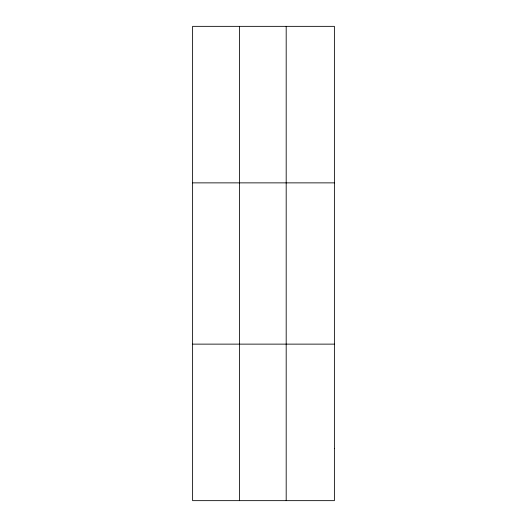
<?xml version="1.0" encoding="UTF-8"?>
<svg xmlns="http://www.w3.org/2000/svg" width="527" height="527" viewBox="0 0 527 527"><rect width="100%" height="100%" fill="white"/><g stroke="black" fill="none" stroke-linecap="round" stroke-linejoin="round"><path stroke-width="0.79" d="M239.396 500.65L239.396 26.35M286.187 500.65L286.187 26.35M192.612 182.869L334.388 182.869M192.612 344.131L334.388 344.131M334.388 448.477L334.388 500.65L192.612 500.65L192.612 26.35L334.388 26.35L334.388 448.477"/></g></svg>
